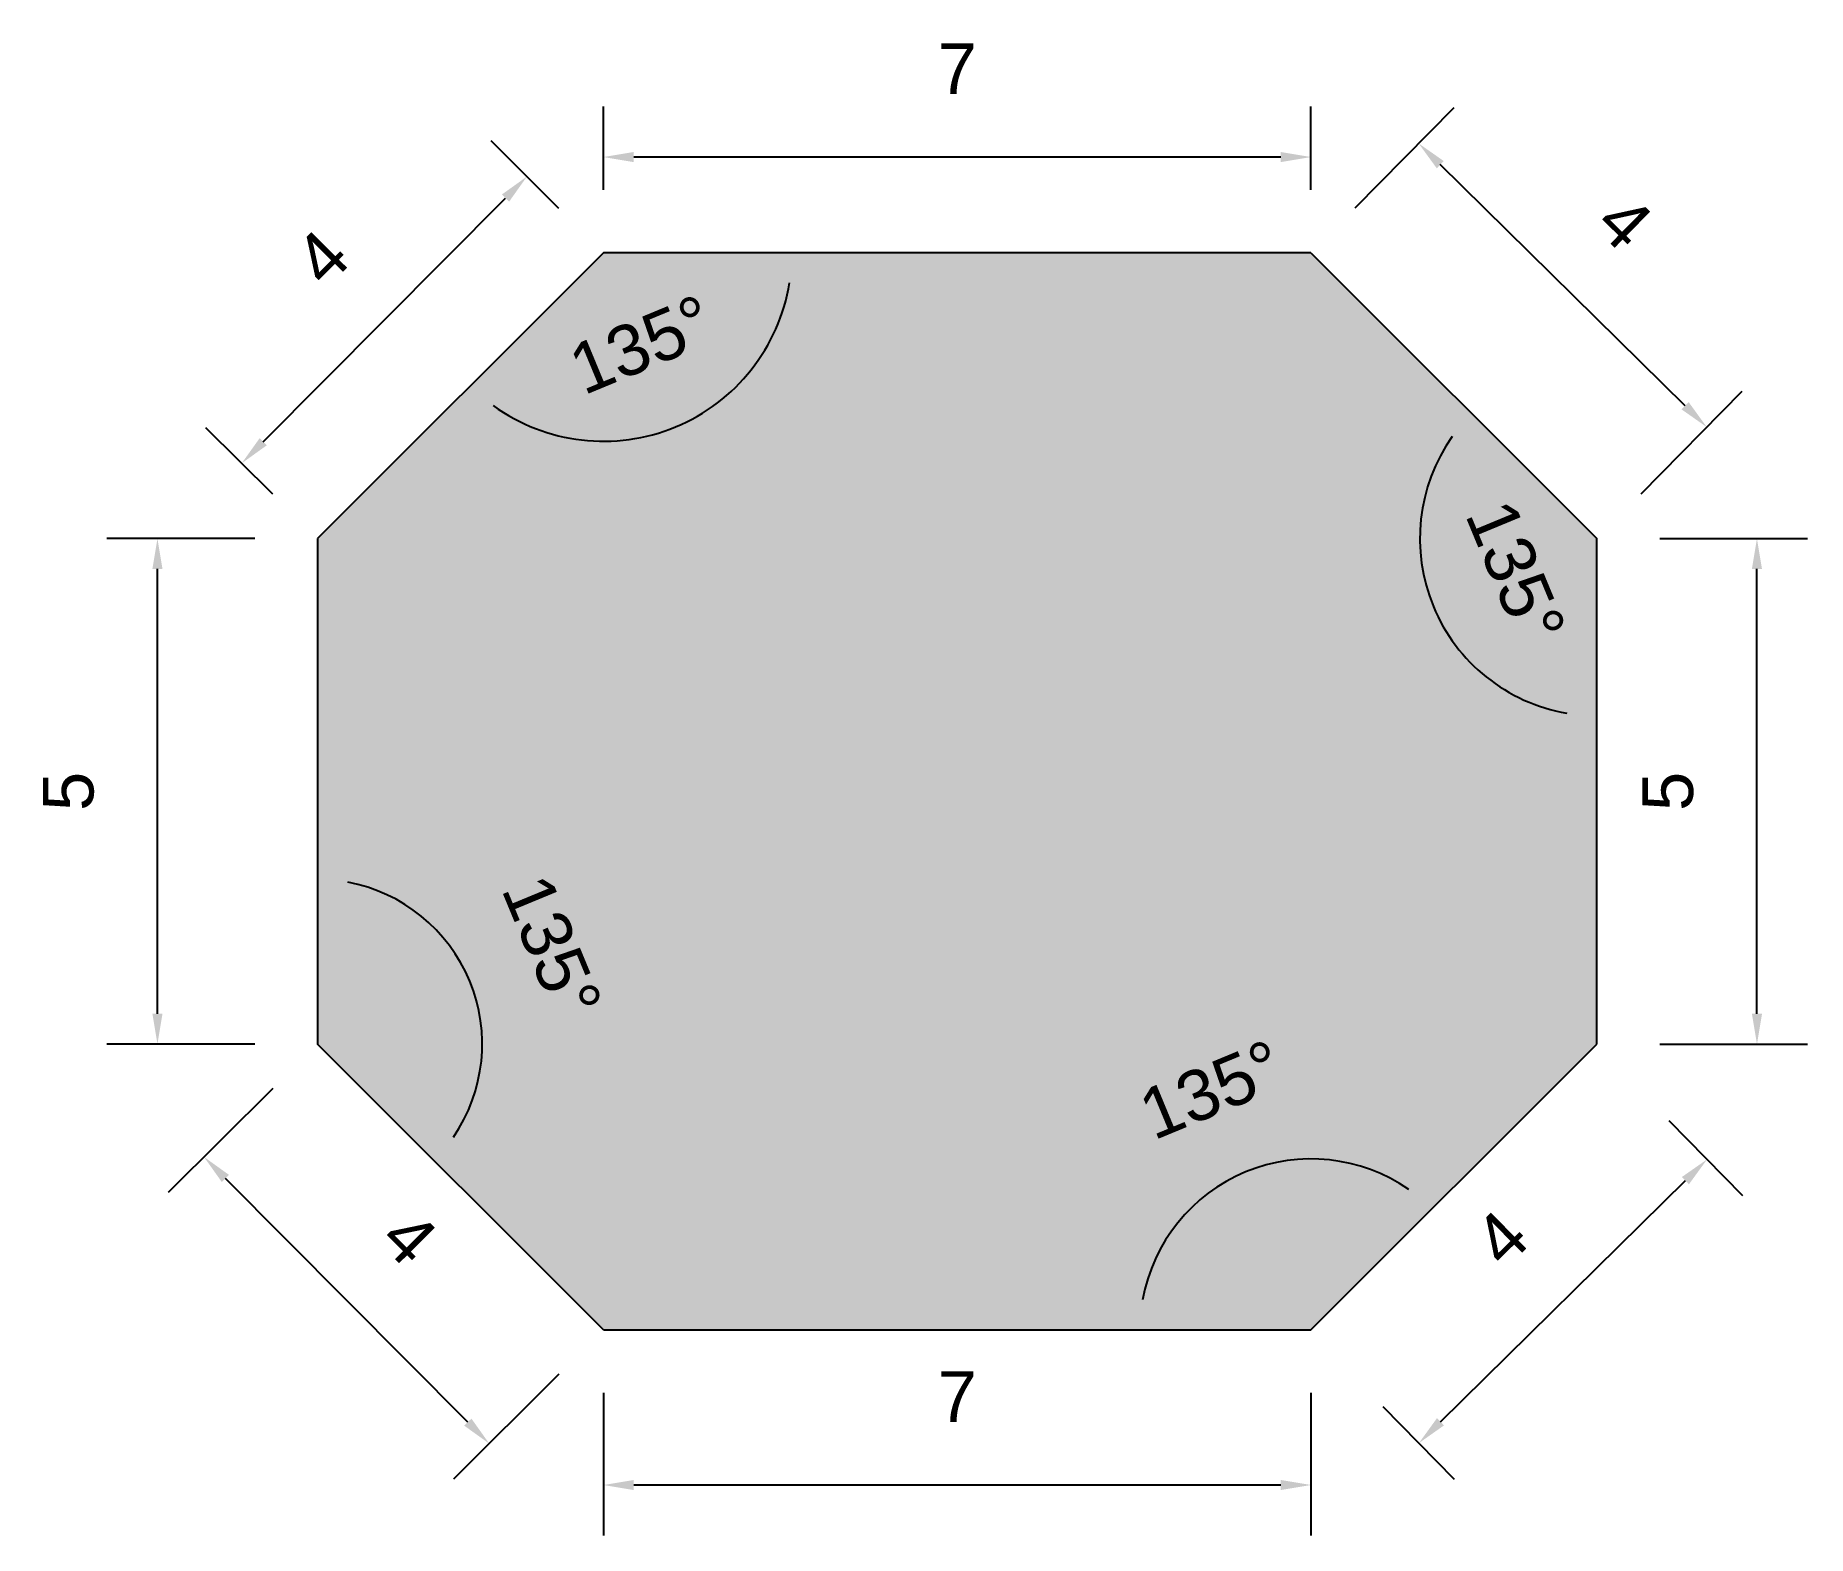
# Model space of a CAD drawing. Header units: millimetres. Extents: x 148.4 to 165.9, y 77.5 to 92.4.
import ezdxf

# ---------------------------------------------------------------- set-up
doc = ezdxf.new("R2010")
doc.units = ezdxf.units.MM
doc.styles.get("Standard").update_dxf_attribs({"font": 'arial.ttf'})
doc.dimstyles.new('ISO-25', dxfattribs={"dimtxt": 0.5, "dimasz": 0.3, "dimexe": 0.5, "dimexo": 0.622, "dimtad": 1, "dimtxsty": 'Standard', "dimcen": 2.5, "dimadec": 0, "dimazin": 0, "dimtfac": 1, "dimtmove": 0, "dimatfit": 3, "dimfxl": 1, "dimarcsym": 0})

# ---------------------------------------------------------------- blocks, each defined once
blk = doc.blocks.new('*D5')
at = {"color": 0, "lineweight": -2, "transparency": 16777216}
blk.add_arc((160.995, 79.581), 1.692, 55.1741, 169.8259, dxfattribs=at)
at = {"color": 0, "transparency": 16777216}
for points in [[(161.994, 81.008), (161.929, 80.931), (162.192, 80.777)], [(159.38, 79.875), (159.281, 79.884), (159.304, 79.581)]]:
    blk.add_solid(points, dxfattribs=at)
at = {"layer": 'Defpoints', "color": 0, "transparency": 16777216}
for p in [(163.824, 82.409), (160.995, 81.273), (153.995, 79.581), (160.995, 79.581), (160.995, 79.581)]:
    blk.add_point(p, dxfattribs=at)
at = {"color": 0, "transparency": 16777216, "insert": (160.011, 81.957), "char_height": 0.5, "attachment_point": 5, "rotation": 22.5}
blk.add_mtext('135°', dxfattribs=at)
blk = doc.blocks.new('*D6')
at = {"color": 0, "lineweight": -2, "transparency": 16777216}
for p, q in [((153.995, 78.959), (153.995, 77.547)), ((160.995, 78.959), (160.995, 77.547)), ((160.695, 78.047), (154.295, 78.047))]:
    blk.add_line(p, q, dxfattribs=at)
at = {"color": 0, "transparency": 16777216}
for points in [[(154.295, 78.097), (154.295, 77.997), (153.995, 78.047)], [(160.695, 78.097), (160.695, 77.997), (160.995, 78.047)]]:
    blk.add_solid(points, dxfattribs=at)
at = {"layer": 'Defpoints', "color": 0, "transparency": 16777216}
for p in [(153.995, 79.581), (160.995, 79.581), (153.995, 78.047)]:
    blk.add_point(p, dxfattribs=at)
at = {"color": 0, "transparency": 16777216, "insert": (157.495, 78.922), "char_height": 0.5, "attachment_point": 5}
blk.add_mtext('7', dxfattribs=at)
blk = doc.blocks.new('*D7')
at = {"color": 0, "lineweight": -2, "transparency": 16777216}
for p, q in [((164.536, 81.652), (165.264, 80.912)), ((162.276, 78.673), (164.699, 81.058)), ((161.707, 78.823), (162.413, 78.106))]:
    blk.add_line(p, q, dxfattribs=at)
at = {"color": 0, "transparency": 16777216}
for points in [[(164.664, 81.094), (164.734, 81.022), (164.913, 81.268)], [(162.241, 78.708), (162.311, 78.637), (162.063, 78.462)]]:
    blk.add_solid(points, dxfattribs=at)
at = {"layer": 'Defpoints', "color": 0, "transparency": 16777216}
for p in [(164.099, 82.095), (164.913, 81.268), (161.271, 79.266)]:
    blk.add_point(p, dxfattribs=at)
at = {"color": 0, "transparency": 16777216, "insert": (162.874, 80.489), "char_height": 0.5, "attachment_point": 5, "rotation": 44.5526}
blk.add_mtext('4', dxfattribs=at)
blk = doc.blocks.new('*D8')
at = {"color": 0, "lineweight": -2, "transparency": 16777216}
for p, q in [((164.446, 87.409), (165.907, 87.409)), ((165.407, 82.709), (165.407, 87.109)), ((164.446, 82.409), (165.907, 82.409))]:
    blk.add_line(p, q, dxfattribs=at)
at = {"color": 0, "transparency": 16777216}
for points in [[(165.357, 87.109), (165.457, 87.109), (165.407, 87.409)], [(165.357, 82.709), (165.457, 82.709), (165.407, 82.409)]]:
    blk.add_solid(points, dxfattribs=at)
at = {"layer": 'Defpoints', "color": 0, "transparency": 16777216}
for p in [(163.824, 87.409), (165.407, 87.409), (163.824, 82.409)]:
    blk.add_point(p, dxfattribs=at)
at = {"color": 0, "transparency": 16777216, "insert": (164.528, 84.909), "char_height": 0.5, "attachment_point": 5, "rotation": 90}
blk.add_mtext('5', dxfattribs=at)
blk = doc.blocks.new('*D9')
at = {"color": 0, "lineweight": -2, "transparency": 16777216}
for p, q in [((161.432, 90.681), (162.411, 91.676)), ((164.697, 88.723), (162.274, 91.109)), ((164.26, 87.853), (165.261, 88.869))]:
    blk.add_line(p, q, dxfattribs=at)
at = {"color": 0, "transparency": 16777216}
for points in [[(162.309, 91.144), (162.239, 91.073), (162.06, 91.319)], [(164.732, 88.759), (164.661, 88.688), (164.91, 88.513)]]:
    blk.add_solid(points, dxfattribs=at)
at = {"layer": 'Defpoints', "color": 0, "transparency": 16777216}
for p in [(162.06, 91.319), (160.995, 90.238), (163.824, 87.409)]:
    blk.add_point(p, dxfattribs=at)
at = {"color": 0, "transparency": 16777216, "insert": (164.099, 90.54), "char_height": 0.5, "attachment_point": 5, "rotation": 315.4424}
blk.add_mtext('4', dxfattribs=at)
blk = doc.blocks.new('*D10')
at = {"color": 0, "lineweight": -2, "transparency": 16777216}
for p, q in [((153.995, 90.86), (153.995, 91.684)), ((160.995, 90.86), (160.995, 91.684)), ((160.695, 91.184), (154.295, 91.184))]:
    blk.add_line(p, q, dxfattribs=at)
at = {"color": 0, "transparency": 16777216}
for points in [[(154.295, 91.234), (154.295, 91.134), (153.995, 91.184)], [(160.695, 91.234), (160.695, 91.134), (160.995, 91.184)]]:
    blk.add_solid(points, dxfattribs=at)
at = {"layer": 'Defpoints', "color": 0, "transparency": 16777216}
for p in [(153.995, 91.184), (153.995, 90.238), (160.995, 90.238)]:
    blk.add_point(p, dxfattribs=at)
at = {"color": 0, "transparency": 16777216, "insert": (157.495, 92.059), "char_height": 0.5, "attachment_point": 5}
blk.add_mtext('7', dxfattribs=at)
blk = doc.blocks.new('*D11')
at = {"color": 0, "lineweight": -2, "transparency": 16777216}
for p, q in [((153.554, 90.676), (152.883, 91.344)), ((150.629, 88.367), (153.026, 90.778)), ((150.726, 87.848), (150.063, 88.507))]:
    blk.add_line(p, q, dxfattribs=at)
at = {"color": 0, "transparency": 16777216}
for points in [[(152.991, 90.814), (153.062, 90.743), (153.238, 90.991)], [(150.594, 88.403), (150.664, 88.332), (150.417, 88.155)]]:
    blk.add_solid(points, dxfattribs=at)
at = {"layer": 'Defpoints', "color": 0, "transparency": 16777216}
for p in [(153.238, 90.991), (153.995, 90.238), (151.167, 87.409)]:
    blk.add_point(p, dxfattribs=at)
at = {"color": 0, "transparency": 16777216, "insert": (151.207, 90.19), "char_height": 0.5, "attachment_point": 5, "rotation": 45.1619}
blk.add_mtext('4', dxfattribs=at)
blk = doc.blocks.new('*D12')
at = {"color": 0, "lineweight": -2, "transparency": 16777216}
for p, q in [((150.545, 87.409), (149.083, 87.409)), ((149.583, 82.709), (149.583, 87.109)), ((150.545, 82.409), (149.083, 82.409))]:
    blk.add_line(p, q, dxfattribs=at)
at = {"color": 0, "transparency": 16777216}
for points in [[(149.533, 87.109), (149.633, 87.109), (149.583, 87.409)], [(149.533, 82.709), (149.633, 82.709), (149.583, 82.409)]]:
    blk.add_solid(points, dxfattribs=at)
at = {"layer": 'Defpoints', "color": 0, "transparency": 16777216}
for p in [(149.583, 87.409), (151.167, 87.409), (151.167, 82.409)]:
    blk.add_point(p, dxfattribs=at)
at = {"color": 0, "transparency": 16777216, "insert": (148.704, 84.909), "char_height": 0.5, "attachment_point": 5, "rotation": 90}
blk.add_mtext('5', dxfattribs=at)
blk = doc.blocks.new('*D13')
at = {"color": 0, "lineweight": -2, "transparency": 16777216}
for p, q in [((150.726, 81.971), (149.69, 80.94)), ((152.653, 78.669), (150.256, 81.08)), ((153.554, 79.142), (152.511, 78.104))]:
    blk.add_line(p, q, dxfattribs=at)
at = {"color": 0, "transparency": 16777216}
for points in [[(150.291, 81.115), (150.22, 81.044), (150.044, 81.292)], [(152.689, 78.704), (152.618, 78.634), (152.865, 78.457)]]:
    blk.add_solid(points, dxfattribs=at)
at = {"layer": 'Defpoints', "color": 0, "transparency": 16777216}
for p in [(151.167, 82.409), (150.044, 81.292), (153.995, 79.581)]:
    blk.add_point(p, dxfattribs=at)
at = {"color": 0, "transparency": 16777216, "insert": (152.075, 80.492), "char_height": 0.5, "attachment_point": 5, "rotation": 314.8509}
blk.add_mtext('4', dxfattribs=at)
blk = doc.blocks.new('*D14')
at = {"color": 0, "lineweight": -2, "transparency": 16777216}
blk.add_arc((163.824, 87.409), 1.752, 144.8252, 260.1748, dxfattribs=at)
at = {"color": 0, "transparency": 16777216}
for points in [[(162.354, 88.451), (162.43, 88.386), (162.585, 88.648)], [(163.529, 85.733), (163.521, 85.634), (163.824, 85.658)]]:
    blk.add_solid(points, dxfattribs=at)
at = {"layer": 'Defpoints', "color": 0, "transparency": 16777216}
for p in [(160.995, 90.238), (162.072, 87.409), (163.824, 87.409), (163.824, 87.409), (163.824, 82.409)]:
    blk.add_point(p, dxfattribs=at)
at = {"color": 0, "transparency": 16777216, "insert": (163.019, 87.076), "char_height": 0.5, "attachment_point": 5, "rotation": 292.5}
blk.add_mtext('135°', dxfattribs=at)
blk = doc.blocks.new('*D15')
at = {"color": 0, "lineweight": -2, "transparency": 16777216}
blk.add_arc((153.995, 90.238), 1.865, 234.2247, 350.7753, dxfattribs=at)
at = {"color": 0, "transparency": 16777216}
for points in [[(155.787, 89.943), (155.886, 89.935), (155.861, 90.238)], [(152.872, 88.686), (152.937, 88.763), (152.676, 88.919)]]:
    blk.add_solid(points, dxfattribs=at)
at = {"layer": 'Defpoints', "color": 0, "transparency": 16777216}
for p in [(153.995, 90.238), (153.995, 90.238), (160.995, 90.238), (153.995, 88.373), (151.167, 87.409)]:
    blk.add_point(p, dxfattribs=at)
at = {"color": 0, "transparency": 16777216, "insert": (154.372, 89.328), "char_height": 0.5, "attachment_point": 5, "rotation": 22.5}
blk.add_mtext('135°', dxfattribs=at)
blk = doc.blocks.new('*D16')
at = {"color": 0, "lineweight": -2, "transparency": 16777216}
blk.add_arc((151.167, 82.409), 1.629, 325.5678, 79.4322, dxfattribs=at)
at = {"color": 0, "transparency": 16777216}
for points in [[(151.461, 83.961), (151.47, 84.06), (151.167, 84.038)], [(152.549, 81.456), (152.472, 81.52), (152.319, 81.258)]]:
    blk.add_solid(points, dxfattribs=at)
at = {"layer": 'Defpoints', "color": 0, "transparency": 16777216}
for p in [(151.167, 87.409), (151.167, 82.409), (151.167, 82.409), (152.796, 82.409), (153.995, 79.581)]:
    blk.add_point(p, dxfattribs=at)
at = {"color": 0, "transparency": 16777216, "insert": (153.485, 83.37), "char_height": 0.5, "attachment_point": 5, "rotation": 292.5}
blk.add_mtext('135°', dxfattribs=at)

msp = doc.modelspace()

# ---------------------------------------------------------------- hatches: boundary and pattern name
h = msp.add_hatch(color=256)
h.set_gradient(color1=(255, 0, 255), tint=1, name='CYLINDER')
h.paths.add_polyline_path([(153.995, 90.238), (151.167, 87.409), (151.167, 82.409), (153.995, 79.581), (160.995, 79.581), (163.824, 82.409), (163.824, 87.409), (160.995, 90.238)])

# ---------------------------------------------------------------- linework, layer by layer
for p, q in [((153.995, 90.238), (151.167, 87.409)), ((160.995, 90.238), (153.995, 90.238)), ((160.995, 90.238), (163.824, 87.409)), ((151.167, 87.409), (151.167, 82.409)), ((163.824, 82.409), (163.824, 87.409)), ((153.995, 79.581), (151.167, 82.409)), ((160.995, 79.581), (163.824, 82.409)), ((153.995, 79.581), (160.995, 79.581))]:
    msp.add_line(p, q)

# ---------------------------------------------------------------- dimensions: what is measured, and where the dimension line sits
for base, p1, p2, picture, middle in [((153.995, 91.184), (160.995, 90.238), (153.995, 90.238), '*D10', (157.495, 92.059)), ((153.995, 78.047), (160.995, 79.581), (153.995, 79.581), '*D6', (157.495, 78.922))]:
    dim = msp.add_linear_dim(base=base, p1=p1, p2=p2, dimstyle='ISO-25')
    dim.commit()
    dim.dimension.update_dxf_attribs({"geometry": picture, "text_midpoint": middle})
for base, p1, p2, angle, picture, middle in [((162.06, 91.319), (163.824, 87.409), (160.995, 90.238), 135.4424, '*D9', (164.099, 90.54)), ((153.238, 90.991), (151.167, 87.409), (153.995, 90.238), 225.1619, '*D11', (151.207, 90.19)), ((149.583, 87.409), (151.167, 82.409), (151.167, 87.409), 90, '*D12', (148.704, 84.909)), ((165.407, 87.409), (163.824, 82.409), (163.824, 87.409), 90, '*D8', (164.528, 84.909)), ((150.044, 81.292), (153.995, 79.581), (151.167, 82.409), 314.8509, '*D13', (152.075, 80.492)), ((164.913, 81.268), (161.271, 79.266), (164.099, 82.095), 44.5526, '*D7', (162.874, 80.489))]:
    dim = msp.add_linear_dim(base=base, p1=p1, p2=p2, angle=angle, dimstyle='ISO-25')
    dim.commit()
    dim.dimension.update_dxf_attribs({"geometry": picture, "text_midpoint": middle})
for base, line1, line2, picture, middle in [((153.995, 88.373), ((160.995, 90.238), (153.995, 90.238)), ((153.995, 90.238), (151.167, 87.409)), '*D15', (154.372, 89.328)), ((162.072, 87.409), ((163.824, 82.409), (163.824, 87.409)), ((160.995, 90.238), (163.824, 87.409)), '*D14', (163.019, 87.076)), ((152.796, 82.409), ((153.995, 79.581), (151.167, 82.409)), ((151.167, 87.409), (151.167, 82.409)), '*D16', (153.485, 83.37)), ((160.995, 81.273), ((160.995, 79.581), (163.824, 82.409)), ((153.995, 79.581), (160.995, 79.581)), '*D5', (160.011, 81.957))]:
    dim = msp.add_angular_dim_2l(base=base, line1=line1, line2=line2, dimstyle='ISO-25')
    dim.commit()
    dim.dimension.update_dxf_attribs({"geometry": picture, "text_midpoint": middle})

doc.saveas('drawing.dxf')
